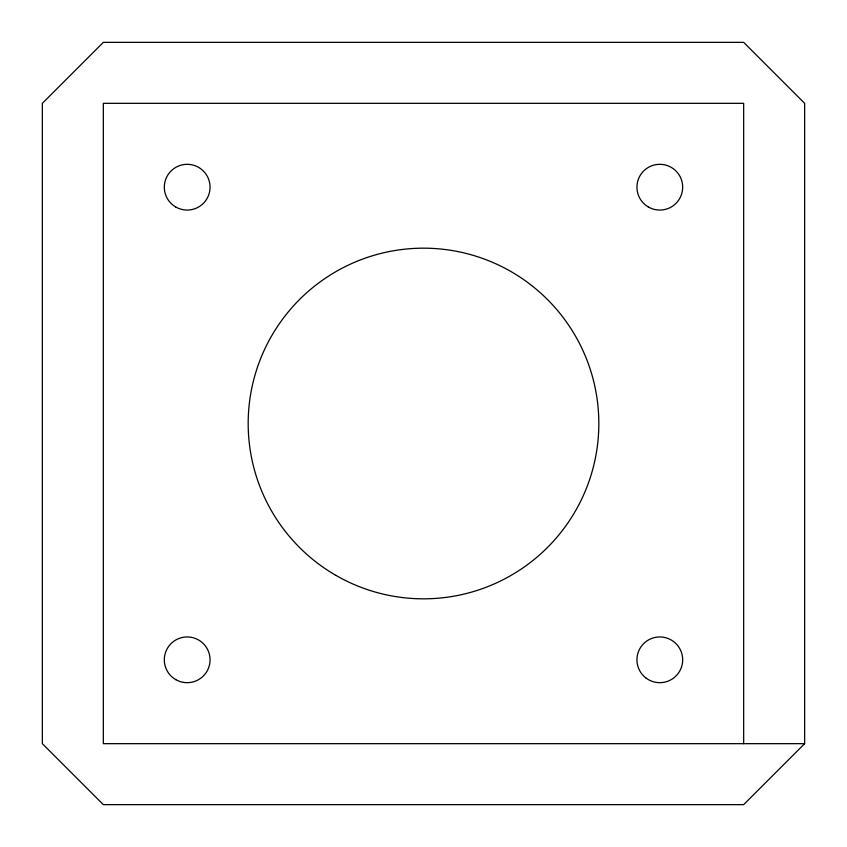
<?xml version="1.0" encoding="UTF-8"?>
<svg xmlns="http://www.w3.org/2000/svg" width="847" height="847" viewBox="0 0 847 847"><rect width="100%" height="100%" fill="white"/><g stroke="black" fill="none" stroke-linecap="round" stroke-linejoin="round"><path stroke-width="1.27" d="M804.65 743.666L743.666 804.65L103.334 804.65L42.35 743.666L42.35 103.334L103.334 42.35L743.666 42.35L804.65 103.334L804.65 743.666L103.334 743.666L103.334 103.334L743.666 103.334L743.666 743.666M335.836 575.335A175.329 175.329 0 0 0 598.829 423.5A175.329 175.329 0 0 0 335.836 271.665A175.329 175.329 0 0 0 335.836 575.335M645.827 677.907A22.869 22.869 0 0 0 682.47 662.883A22.869 22.869 0 0 0 651.142 638.649A22.869 22.869 0 0 0 645.827 677.907M175.753 679.622A22.869 22.869 0 0 0 210.056 659.813A22.869 22.869 0 0 0 175.753 640.004A22.869 22.869 0 0 0 175.753 679.622M175.753 206.996A22.869 22.869 0 0 0 210.056 187.187A22.869 22.869 0 0 0 175.753 167.378A22.869 22.869 0 0 0 175.753 206.996M648.379 206.996A22.869 22.869 0 0 0 682.682 187.187A22.869 22.869 0 0 0 648.379 167.378A22.869 22.869 0 0 0 648.379 206.996"/></g></svg>
